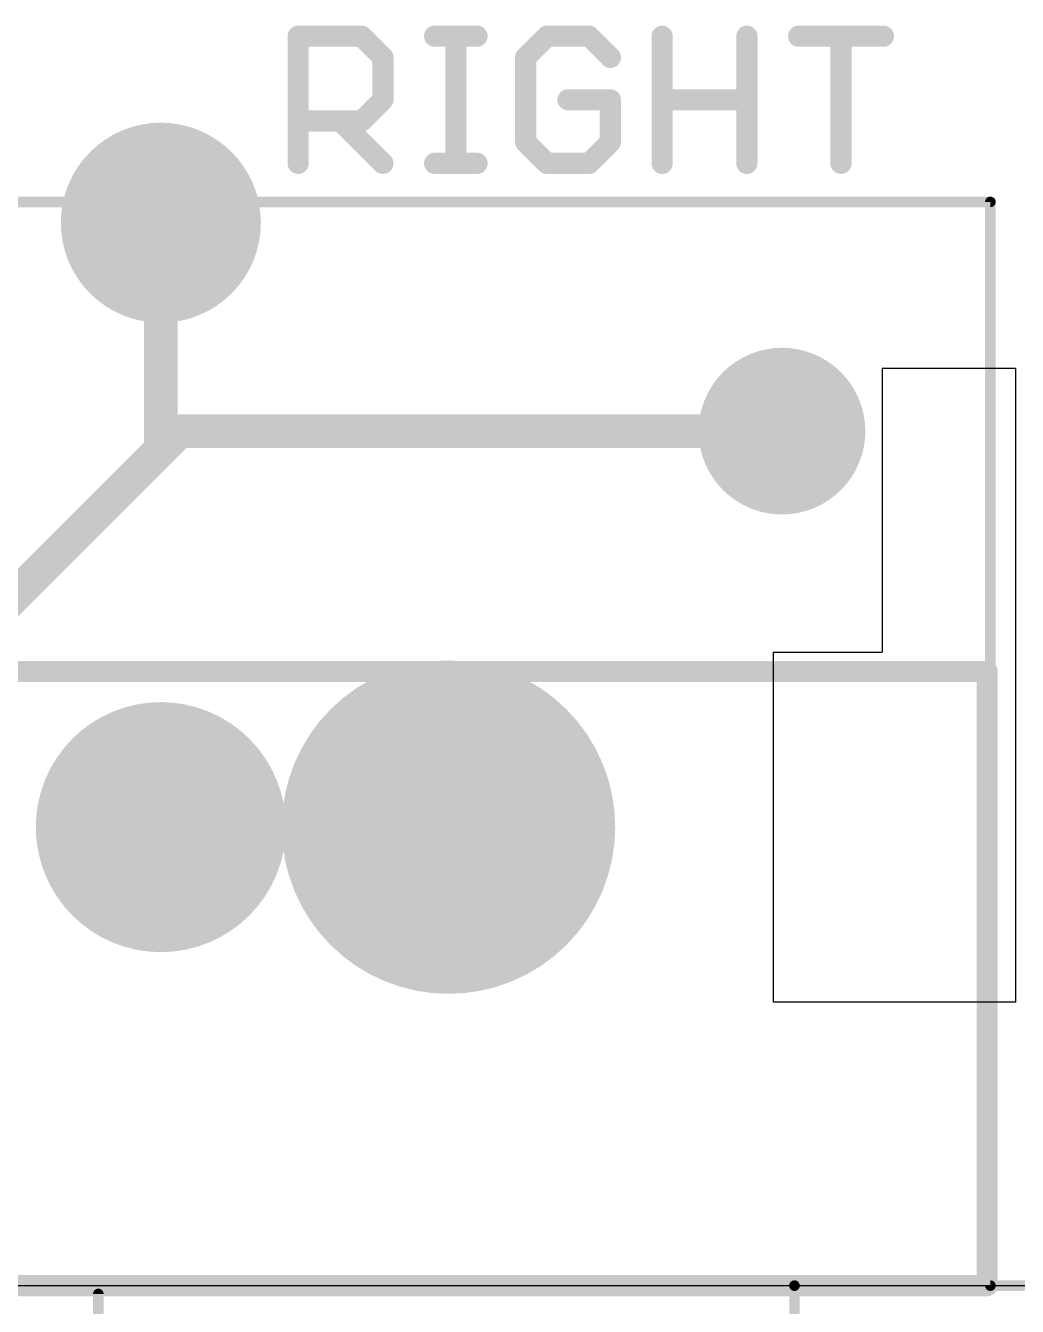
# Model space of a CAD drawing. Extents: x -5.3 to 74.7, y -12.4 to 39.9.
# Drawn here: x 47.39 to 59.29, y -0.25 to 15.11 of the extents above; entities that cross this region are included whole.
import ezdxf

# ---------------------------------------------------------------- set-up
doc = ezdxf.new("R2010")
doc.units = 0
for name, color, linetype in [('1', 12, 'CONTINUOUS'), ('16', 5, 'CONTINUOUS'), ('17', 110, 'CONTINUOUS'), ('20', 4, 'CONTINUOUS'), ('21', 40, 'CONTINUOUS'), ('47', 253, 'CONTINUOUS')]:
    doc.layers.add(name, color=color, linetype=linetype)

# ---------------------------------------------------------------- blocks, each defined once
blk = doc.blocks.new('ROUNDP')
at = {"const_width": 0.5}
blk.add_lwpolyline([(0, -0.25, 1), (0, 0.25, 1), (0, -0.25)], format="xyb", dxfattribs=at)

msp = doc.modelspace()

# ---------------------------------------------------------------- linework, layer by layer
at = {"layer": '1', "const_width": 0.254}
for points in [[(34.417, 7.366), (58.928, 7.366)], [(58.928, 7.366), (58.928, 0)], [(58.928, 0), (8.636, 0)]]:
    msp.add_lwpolyline(points, dxfattribs=at)
at = {"layer": '1', "const_width": 0.127}
for points in [[(58.9915, 7.366, 1), (58.8645, 7.366)], [(58.928, 7.3025, 1), (58.928, 7.4295)], [(58.8645, 0, 1), (58.9915, 0)], [(58.928, -0.0635, 1), (58.928, 0.0635)]]:
    msp.add_lwpolyline(points, format="xyb", dxfattribs=at)
at = {"layer": '16', "const_width": 0.4064}
for points in [[(49.016, 10.027), (49.016, 12.75)], [(49.016, 10.027), (49.239, 10.25)], [(49.239, 10.25), (56.466, 10.25)], [(45.974, 6.985), (49.016, 10.027)]]:
    msp.add_lwpolyline(points, dxfattribs=at)
at = {"layer": '16', "const_width": 0.2032}
for points in [[(49.1176, 12.75, 1), (48.9144, 12.75)], [(49.239, 10.3516, 1), (49.239, 10.1484)], [(49.3108, 10.1782, 1), (49.1672, 10.3218)], [(56.466, 10.1484, 1), (56.466, 10.3516)], [(48.9442, 10.0988, 1), (49.0878, 9.9552)], [(49.0878, 9.9552, 1), (48.9442, 10.0988)], [(48.9144, 10.027, 1), (49.1176, 10.027)]]:
    msp.add_lwpolyline(points, format="xyb", dxfattribs=at)
at = {"layer": '20'}
for p, q in [((59.266, 11), (57.666, 11)), ((57.666, 11), (57.666, 7.6)), ((59.266, 11), (59.266, 3.4)), ((56.366, 7.6), (57.666, 7.6)), ((56.366, 3.4), (56.366, 7.6)), ((59.266, 3.4), (56.366, 3.4)), ((3, 0), (62, 0))]:
    msp.add_line(p, q, dxfattribs=at)
at = {"layer": '21'}
for points, const_width in [([(50.663, 13.462), (50.663, 14.9873)], 0.254), ([(50.663, 14.9873), (51.4256, 14.9873)], 0.254), ([(51.4256, 14.9873), (51.6798, 14.7331)], 0.254), ([(52.3001, 14.9873), (52.8086, 14.9873)], 0.254), ([(52.5543, 13.462), (52.5543, 14.9873)], 0.254), ([(53.6458, 14.9873), (53.3916, 14.7331)], 0.254), ([(54.1542, 14.9873), (53.6458, 14.9873)], 0.254), ([(54.4084, 14.7331), (54.1542, 14.9873)], 0.254), ([(55.0287, 13.462), (55.0287, 14.9873)], 0.254), ([(56.0456, 14.9873), (56.0456, 13.462)], 0.254), ([(56.6659, 14.9873), (57.6827, 14.9873)], 0.254), ([(57.1743, 13.462), (57.1743, 14.9873)], 0.254), ([(51.6798, 14.7331), (51.6798, 14.2247)], 0.254), ([(53.3916, 14.7331), (53.3916, 13.7162)], 0.254), ([(51.6798, 14.2247), (51.4256, 13.9704)], 0.254), ([(54.4084, 14.2247), (53.9, 14.2247)], 0.254), ([(54.4084, 13.7162), (54.4084, 14.2247)], 0.254), ([(55.0287, 14.2247), (56.0456, 14.2247)], 0.254), ([(51.4256, 13.9704), (50.663, 13.9704)], 0.254), ([(51.1714, 13.9704), (51.6798, 13.462)], 0.254), ([(53.3916, 13.7162), (53.6458, 13.462)], 0.254), ([(54.1542, 13.462), (54.4084, 13.7162)], 0.254), ([(52.3001, 13.462), (52.8086, 13.462)], 0.254), ([(53.6458, 13.462), (54.1542, 13.462)], 0.254), ([(31.966, 13), (58.966, 13)], 0.127), ([(58.966, 13), (58.966, 0)], 0.127), ([(42.666, 0), (56.616, 0)], 0.127), ([(56.616, 0), (58.966, 0)], 0.127), ([(56.616, -1.4), (56.616, 0)], 0.127), ([(48.266, -0.1), (48.266, -1.4667)], 0.127)]:
    msp.add_lwpolyline(points, dxfattribs=dict(at, const_width=const_width))
for points, const_width in [([(50.7265, 14.9873, 1), (50.5995, 14.9873)], 0.127), ([(50.663, 15.0508, 1), (50.663, 14.9238)], 0.127), ([(51.4705, 15.0322, 1), (51.3807, 14.9424)], 0.127), ([(51.4256, 14.9238, 1), (51.4256, 15.0508)], 0.127), ([(52.3001, 15.0508, 1), (52.3001, 14.9238)], 0.127), ([(52.6178, 14.9873, 1), (52.4908, 14.9873)], 0.127), ([(52.8086, 14.9238, 1), (52.8086, 15.0508)], 0.127), ([(53.6458, 15.0508, 1), (53.6458, 14.9238)], 0.127), ([(53.6907, 14.9424, 1), (53.6009, 15.0322)], 0.127), ([(54.1991, 15.0322, 1), (54.1093, 14.9424)], 0.127), ([(54.1542, 14.9238, 1), (54.1542, 15.0508)], 0.127), ([(55.0922, 14.9873, 1), (54.9652, 14.9873)], 0.127), ([(56.1091, 14.9873, 1), (55.9821, 14.9873)], 0.127), ([(56.6659, 15.0508, 1), (56.6659, 14.9238)], 0.127), ([(57.2378, 14.9873, 1), (57.1108, 14.9873)], 0.127), ([(57.6827, 14.9238, 1), (57.6827, 15.0508)], 0.127), ([(51.7433, 14.7331, 1), (51.6163, 14.7331)], 0.127), ([(51.6349, 14.6882, 1), (51.7247, 14.778)], 0.127), ([(53.4551, 14.7331, 1), (53.3281, 14.7331)], 0.127), ([(53.3467, 14.778, 1), (53.4365, 14.6882)], 0.127), ([(54.3635, 14.6882, 1), (54.4533, 14.778)], 0.127), ([(51.6163, 14.2247, 1), (51.7433, 14.2247)], 0.127), ([(51.7247, 14.1797, 1), (51.6349, 14.2696)], 0.127), ([(53.9, 14.2881, 1), (53.9, 14.1612)], 0.127), ([(54.4719, 14.2247, 1), (54.3449, 14.2247)], 0.127), ([(54.4084, 14.1612, 1), (54.4084, 14.2881)], 0.127), ([(55.0287, 14.2881, 1), (55.0287, 14.1612)], 0.127), ([(56.0456, 14.1612, 1), (56.0456, 14.2881)], 0.127), ([(50.663, 14.0339, 1), (50.663, 13.9069)], 0.127), ([(51.2163, 14.0153, 1), (51.1265, 13.9255)], 0.127), ([(51.3807, 14.0153, 1), (51.4705, 13.9255)], 0.127), ([(51.4256, 13.9069, 1), (51.4256, 14.0339)], 0.127), ([(53.4365, 13.7611, 1), (53.3467, 13.6713)], 0.127), ([(54.4533, 13.6713, 1), (54.3635, 13.7611)], 0.127), ([(53.3281, 13.7162, 1), (53.4551, 13.7162)], 0.127), ([(54.3449, 13.7162, 1), (54.4719, 13.7162)], 0.127), ([(50.5995, 13.462, 1), (50.7265, 13.462)], 0.127), ([(51.6349, 13.4171, 1), (51.7247, 13.5069)], 0.127), ([(52.3001, 13.5255, 1), (52.3001, 13.3985)], 0.127), ([(52.4908, 13.462, 1), (52.6178, 13.462)], 0.127), ([(52.8086, 13.3985, 1), (52.8086, 13.5255)], 0.127), ([(53.6458, 13.5255, 1), (53.6458, 13.3985)], 0.127), ([(53.6009, 13.4171, 1), (53.6907, 13.5069)], 0.127), ([(54.1093, 13.5069, 1), (54.1991, 13.4171)], 0.127), ([(54.1542, 13.3985, 1), (54.1542, 13.5255)], 0.127), ([(54.9652, 13.462, 1), (55.0922, 13.462)], 0.127), ([(55.9821, 13.462, 1), (56.1091, 13.462)], 0.127), ([(57.1108, 13.462, 1), (57.2378, 13.462)], 0.127), ([(58.9978, 13, 1), (58.9342, 13)], 0.0635), ([(58.966, 12.9682, 1), (58.966, 13.0318)], 0.0635), ([(56.616, 0.0318, 1), (56.616, -0.0318)], 0.0635), ([(56.6478, 0, 1), (56.5842, 0)], 0.0635), ([(56.616, -0.0318, 1), (56.616, 0.0318)], 0.0635), ([(58.9342, 0, 1), (58.9978, 0)], 0.0635), ([(58.966, -0.0318, 1), (58.966, 0.0318)], 0.0635), ([(48.2978, -0.1, 1), (48.2343, -0.1)], 0.0635)]:
    msp.add_lwpolyline(points, format="xyb", dxfattribs=dict(at, const_width=const_width))
at = {"layer": '47', "const_width": 0.13}
msp.add_lwpolyline([(7.5, 0), (74.65, 0)], dxfattribs=at)

# ---------------------------------------------------------------- block references
at = {"layer": '17'}
for p, xscale, yscale in [((49.016, 12.75), 2.4, 2.4), ((49.016, 12.75), 2.4, 2.4), ((56.466, 10.25), 2, 2), ((56.466, 10.25), 2, 2), ((52.466, 5.5), 4, 4), ((52.466, 5.5), 4, 4), ((49.016, 5.5), 3, 3), ((49.016, 5.5), 3, 3)]:
    msp.add_blockref('ROUNDP', p, dxfattribs=dict(at, xscale=xscale, yscale=yscale))

doc.saveas('drawing.dxf')
